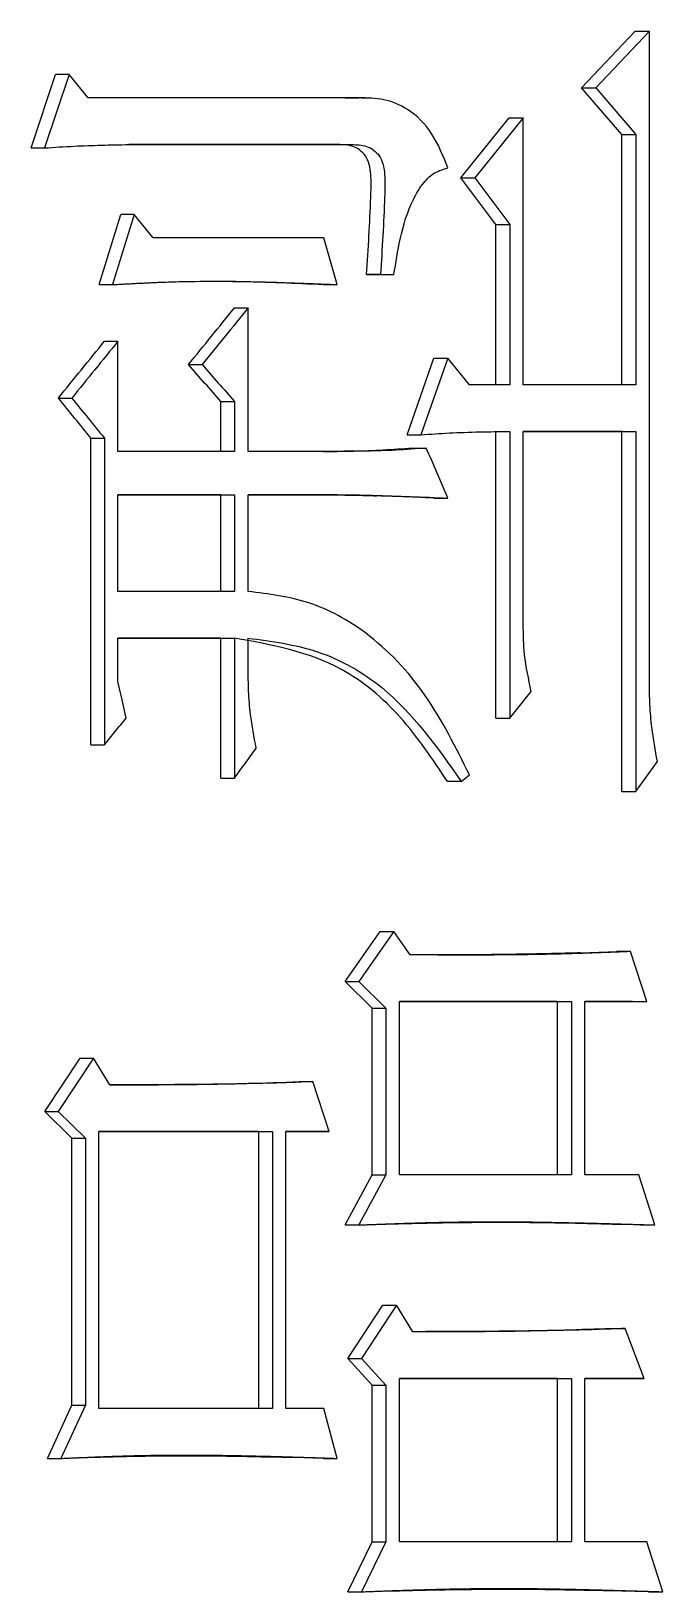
# Model space of a CAD drawing. Header units: millimetres. Extents: x 2028 to 4172, y 863 to 2379.
# Drawn here: x 2920.55 to 2922.6, y 1084.19 to 1089.25 of the extents above; entities that cross this region are included whole.
import ezdxf

# ---------------------------------------------------------------- set-up
doc = ezdxf.new("R2010")
doc.units = ezdxf.units.MM

msp = doc.modelspace()

# ---------------------------------------------------------------- linework, layer by layer
at = {"color": 7, "linetype": 'Continuous', "lineweight": 25}
for p, q in [((2922.332, 1089.0671), (2922.5057, 1089.251)), ((2922.5517, 1089.251), (2922.3777, 1089.0671)), ((2922.5057, 1089.251), (2922.5517, 1089.251)), ((2922.5517, 1087.1416), (2922.5517, 1089.251)), ((2920.5467, 1088.8724), (2920.6259, 1089.1104)), ((2920.6694, 1089.1104), (2920.5901, 1088.8724)), ((2920.6694, 1089.1104), (2920.6259, 1089.1104)), ((2920.7311, 1089.0347), (2920.6694, 1089.1104)), ((2922.332, 1089.0671), (2922.3777, 1089.0671)), ((2922.4623, 1088.9157), (2922.332, 1089.0671)), ((2922.3777, 1089.0671), (2922.5082, 1088.9157)), ((2921.6094, 1089.0347), (2920.7311, 1089.0347)), ((2921.5647, 1089.0347), (2921.6094, 1089.0347)), ((2921.6515, 1089.0341), (2921.6171, 1089.0341)), ((2921.9401, 1088.775), (2922.097, 1088.9698)), ((2922.1425, 1088.9698), (2921.9854, 1088.775)), ((2922.097, 1088.9698), (2922.1425, 1088.9698)), ((2922.1425, 1088.1044), (2922.1425, 1088.9698)), ((2922.4623, 1088.9157), (2922.5082, 1088.9157)), ((2922.4623, 1088.1044), (2922.4623, 1088.9157)), ((2922.5082, 1088.9157), (2922.5082, 1088.1044)), ((2920.5467, 1088.8724), (2920.5901, 1088.8724)), ((2921.5472, 1088.8832), (2920.8631, 1088.8832)), ((2920.8632, 1088.8832), (2921.5919, 1088.8832)), ((2921.5473, 1088.8832), (2921.592, 1088.8832)), ((2921.9401, 1088.775), (2921.9854, 1088.775)), ((2922.0535, 1088.6236), (2921.9401, 1088.775)), ((2921.9854, 1088.775), (2922.0989, 1088.6236)), ((2920.7667, 1088.4289), (2920.837, 1088.656)), ((2920.8808, 1088.656), (2920.8104, 1088.4289)), ((2920.8808, 1088.656), (2920.837, 1088.656)), ((2920.9424, 1088.5803), (2920.8808, 1088.656)), ((2922.0535, 1088.6236), (2922.0989, 1088.6236)), ((2922.0535, 1088.1044), (2922.0535, 1088.6236)), ((2922.0989, 1088.6236), (2922.0989, 1088.1044)), ((2921.5394, 1088.4289), (2921.4956, 1088.5803)), ((2921.6795, 1088.4613), (2921.6346, 1088.4613)), ((2921.6783, 1088.4613), (2921.7232, 1088.4613)), ((2921.6795, 1088.4613), (2921.7232, 1088.4613)), ((2920.7667, 1088.4289), (2920.8104, 1088.4289)), ((2921.4947, 1088.4289), (2921.5394, 1088.4289)), ((2921.2057, 1088.3532), (2921.25, 1088.3532)), ((2921.25, 1087.888), (2921.25, 1088.3532)), ((2920.7843, 1088.245), (2920.828, 1088.245)), ((2920.828, 1087.888), (2920.828, 1088.245)), ((2921.7656, 1087.9421), (2921.8529, 1088.1909)), ((2921.8981, 1088.1909), (2921.8107, 1087.9421)), ((2921.8529, 1088.1909), (2921.8981, 1088.1909)), ((2921.9679, 1088.1044), (2921.8981, 1088.1909)), ((2921.0566, 1088.1693), (2921.1007, 1088.1693)), ((2922.0989, 1088.1044), (2921.9679, 1088.1044)), ((2922.5082, 1088.1044), (2922.1425, 1088.1044)), ((2920.6347, 1088.0611), (2920.6783, 1088.0611)), ((2921.1619, 1088.0503), (2921.2061, 1088.0503)), ((2921.1619, 1087.888), (2921.1619, 1088.0503)), ((2921.2061, 1088.0503), (2921.2061, 1087.888)), ((2921.7656, 1087.9421), (2921.8107, 1087.9421)), ((2922.0535, 1087.0226), (2922.0535, 1087.9529)), ((2922.0989, 1087.9529), (2922.0989, 1087.0226)), ((2922.1425, 1087.9529), (2922.5083, 1087.9529)), ((2922.1425, 1087.3255), (2922.1425, 1087.9529)), ((2922.4623, 1087.9529), (2922.1425, 1087.9529)), ((2922.4623, 1087.9529), (2922.5083, 1087.9529)), ((2922.4623, 1086.7847), (2922.4623, 1087.9529)), ((2922.5083, 1087.9529), (2922.5083, 1086.7847)), ((2920.7403, 1087.9313), (2920.784, 1087.9313)), ((2920.7403, 1086.9361), (2920.7403, 1087.9313)), ((2920.784, 1087.9313), (2920.784, 1086.9361)), ((2921.2061, 1087.888), (2920.828, 1087.888)), ((2921.5394, 1087.888), (2921.25, 1087.888)), ((2921.4947, 1087.888), (2921.5394, 1087.888)), ((2921.7831, 1087.8988), (2921.8281, 1087.8988)), ((2920.828, 1087.4337), (2920.828, 1087.7474)), ((2920.828, 1087.7474), (2921.2061, 1087.7474)), ((2921.1619, 1087.7474), (2920.828, 1087.7474)), ((2921.1619, 1087.7474), (2921.2061, 1087.7474)), ((2921.1619, 1087.4337), (2921.1619, 1087.7474)), ((2921.2061, 1087.7474), (2921.2061, 1087.4337)), ((2921.25, 1087.7474), (2921.5394, 1087.7474)), ((2921.25, 1087.4337), (2921.25, 1087.7474)), ((2921.4947, 1087.7474), (2921.25, 1087.7474)), ((2921.5394, 1087.7474), (2921.4947, 1087.7474)), ((2921.5398, 1087.7467), (2921.4947, 1087.7474)), ((2921.8529, 1087.7366), (2921.8981, 1087.7366)), ((2921.2061, 1087.4337), (2920.828, 1087.4337)), ((2920.828, 1087.2822), (2921.2061, 1087.2822)), ((2920.828, 1087.1416), (2920.828, 1087.2822)), ((2921.1619, 1087.2822), (2920.828, 1087.2822)), ((2921.1619, 1087.2822), (2921.2061, 1087.2822)), ((2921.1619, 1086.8279), (2921.1619, 1087.2822)), ((2921.2061, 1087.2822), (2921.2061, 1086.8279)), ((2921.25, 1087.1849), (2921.25, 1087.2822)), ((2922.0989, 1087.0226), (2922.1686, 1087.1092)), ((2922.0535, 1087.0226), (2922.0989, 1087.0226)), ((2920.7403, 1086.9361), (2920.784, 1086.9361)), ((2922.5083, 1086.7847), (2922.5778, 1086.882)), ((2921.1619, 1086.8279), (2921.2061, 1086.8279)), ((2921.9417, 1086.8171), (2921.9679, 1086.8387)), ((2921.9417, 1086.8171), (2921.8965, 1086.8171)), ((2922.4623, 1086.7847), (2922.5083, 1086.7847)), ((2921.5647, 1086.1681), (2921.6783, 1086.3303)), ((2921.7232, 1086.3303), (2921.6094, 1086.1681)), ((2921.6783, 1086.3303), (2921.7232, 1086.3303)), ((2921.7757, 1086.2546), (2921.7232, 1086.3303)), ((2922.303, 1086.2603), (2922.445, 1086.2654)), ((2922.4909, 1086.2654), (2922.445, 1086.2654)), ((2922.543, 1086.1032), (2922.4909, 1086.2654)), ((2921.5647, 1086.1681), (2921.6094, 1086.1681)), ((2921.6521, 1086.0815), (2921.5647, 1086.1681)), ((2921.6094, 1086.1681), (2921.697, 1086.0815)), ((2921.6521, 1086.0815), (2921.697, 1086.0815)), ((2921.6521, 1085.5407), (2921.6521, 1086.0815)), ((2921.697, 1086.0815), (2921.697, 1085.5407)), ((2921.7407, 1085.5407), (2921.7407, 1086.1032)), ((2921.7407, 1086.1032), (2922.2994, 1086.1032)), ((2922.2537, 1086.1032), (2921.7407, 1086.1032)), ((2922.2537, 1086.1032), (2922.2994, 1086.1032)), ((2922.2537, 1085.5407), (2922.2537, 1086.1032)), ((2922.2994, 1086.1032), (2922.2994, 1085.5407)), ((2922.3429, 1085.5407), (2922.3429, 1086.1032)), ((2922.3429, 1086.1032), (2922.543, 1086.1032)), ((2922.4971, 1086.1032), (2922.3429, 1086.1032)), ((2922.4971, 1086.1032), (2922.543, 1086.1032)), ((2920.5907, 1085.7462), (2920.7051, 1085.9193)), ((2920.7488, 1085.9193), (2920.6342, 1085.7462)), ((2920.7051, 1085.9193), (2920.7488, 1085.9193)), ((2920.8016, 1085.8327), (2920.7488, 1085.9193)), ((2921.416, 1085.8435), (2921.4605, 1085.8436)), ((2921.5131, 1085.6813), (2921.4605, 1085.8436)), ((2920.5907, 1085.7462), (2920.6342, 1085.7462)), ((2920.6787, 1085.6596), (2920.5907, 1085.7462)), ((2920.6342, 1085.7462), (2920.7223, 1085.6596)), ((2920.6787, 1085.6596), (2920.7223, 1085.6596)), ((2920.6787, 1084.7943), (2920.6787, 1085.6596)), ((2920.7223, 1085.6596), (2920.7224, 1084.7943)), ((2920.7664, 1084.7834), (2920.7664, 1085.6813)), ((2921.2846, 1085.6813), (2921.329, 1085.6813)), ((2921.2846, 1084.7835), (2921.2846, 1085.6813)), ((2921.329, 1085.6813), (2921.329, 1084.7835)), ((2921.3729, 1085.6813), (2921.5131, 1085.6813)), ((2921.3729, 1084.7835), (2921.3729, 1085.6813)), ((2921.4685, 1085.6813), (2921.3729, 1085.6813)), ((2921.5131, 1085.6813), (2921.4685, 1085.6813)), ((2921.5647, 1085.3784), (2921.6521, 1085.5407)), ((2921.697, 1085.5407), (2921.6095, 1085.3784)), ((2921.6521, 1085.5407), (2921.697, 1085.5407)), ((2922.2994, 1085.5407), (2921.7407, 1085.5407)), ((2922.517, 1085.5407), (2922.3429, 1085.5407)), ((2922.5691, 1085.3784), (2922.517, 1085.5407)), ((2921.5647, 1085.3784), (2921.6095, 1085.3784)), ((2922.5231, 1085.3784), (2922.5691, 1085.3784)), ((2921.5734, 1084.9457), (2921.6871, 1085.1188)), ((2921.732, 1085.1188), (2921.6182, 1084.9457)), ((2921.6871, 1085.1188), (2921.732, 1085.1188)), ((2921.7845, 1085.0323), (2921.732, 1085.1188)), ((2922.4276, 1085.0431), (2922.4735, 1085.0431)), ((2922.5344, 1084.8808), (2922.4735, 1085.0431)), ((2921.5734, 1084.9457), (2921.6182, 1084.9457)), ((2921.6521, 1084.8592), (2921.5734, 1084.9457)), ((2921.6182, 1084.9457), (2921.697, 1084.8592)), ((2921.6521, 1084.8592), (2921.697, 1084.8592)), ((2921.6521, 1084.3508), (2921.6521, 1084.8592)), ((2921.697, 1084.8592), (2921.697, 1084.3508)), ((2921.7407, 1084.3508), (2921.7407, 1084.8808)), ((2921.7407, 1084.8808), (2922.2994, 1084.8808)), ((2922.2537, 1084.8808), (2921.7407, 1084.8808)), ((2922.2537, 1084.8808), (2922.2994, 1084.8808)), ((2922.2537, 1084.3508), (2922.2537, 1084.8808)), ((2922.2994, 1084.8808), (2922.2994, 1084.3508)), ((2922.3429, 1084.8808), (2922.5344, 1084.8808)), ((2922.3429, 1084.3508), (2922.3429, 1084.8808)), ((2922.4884, 1084.8808), (2922.3429, 1084.8808)), ((2922.5344, 1084.8808), (2922.4884, 1084.8808)), ((2920.5995, 1084.6212), (2920.6787, 1084.7943)), ((2920.7224, 1084.7943), (2920.643, 1084.6212)), ((2920.6787, 1084.7943), (2920.7224, 1084.7943)), ((2921.4956, 1084.7835), (2921.3729, 1084.7835)), ((2921.5394, 1084.6212), (2921.4956, 1084.7835)), ((2920.5995, 1084.6212), (2920.643, 1084.6212)), ((2921.4947, 1084.6212), (2921.399, 1084.624)), ((2921.4947, 1084.6212), (2921.5394, 1084.6212)), ((2921.5734, 1084.1885), (2921.6521, 1084.3508)), ((2921.697, 1084.3508), (2921.6182, 1084.1885)), ((2921.6521, 1084.3508), (2921.697, 1084.3508)), ((2922.2994, 1084.3508), (2921.7407, 1084.3508)), ((2922.5431, 1084.3508), (2922.3429, 1084.3508)), ((2922.5952, 1084.1885), (2922.5431, 1084.3508)), ((2921.5734, 1084.1885), (2921.6182, 1084.1885)), ((2922.5492, 1084.1885), (2922.419, 1084.1921)), ((2922.5492, 1084.1885), (2922.5952, 1084.1885))]:
    msp.add_line(p, q, dxfattribs=at)
at = {"color": 7, "linetype": 'Continuous', "lineweight": 25, "flags": 128}
msp.add_lwpolyline([(2920.8544, 1087.0226), (2920.8412, 1087.0821), (2920.828, 1087.1416)], dxfattribs=at)
at = {"color": 7, "linetype": 'Continuous', "lineweight": 25}
for points, knots in [([(2921.8981, 1088.8075), (2921.8831, 1088.8457), (2921.8536, 1088.9206), (2921.7773, 1088.9986), (2921.6911, 1089.034), (2921.6366, 1089.0344), (2921.6094, 1089.0347)], [0, 0, 0, 0, 0.291536, 0.572529, 0.787239, 1, 1, 1, 1]), ([(2920.5901, 1088.8724), (2920.6219, 1088.8745), (2920.6833, 1088.8785), (2920.7744, 1088.8817), (2920.8336, 1088.8827), (2920.8632, 1088.8832)], [0, 0, 0, 0, 0.349386, 0.674644, 1, 1, 1, 1]), ([(2921.6346, 1088.4613), (2921.6399, 1088.5454), (2921.6465, 1088.6513), (2921.6502, 1088.7772), (2921.6422, 1088.842), (2921.5968, 1088.8807), (2921.5636, 1088.8824), (2921.5472, 1088.8832)], [0, 0, 0, 0, 0.512318, 0.645335, 0.776202, 0.889398, 1, 1, 1, 1]), ([(2921.5919, 1088.8832), (2921.6083, 1088.8824), (2921.6416, 1088.8807), (2921.687, 1088.842), (2921.695, 1088.7772), (2921.6914, 1088.6513), (2921.6847, 1088.5454), (2921.6795, 1088.4613)], [0, 0, 0, 0, 0.110716, 0.223974, 0.35482, 0.487804, 1, 1, 1, 1]), ([(2921.7232, 1088.4613), (2921.7292, 1088.5), (2921.7421, 1088.5837), (2921.7729, 1088.6868), (2921.8154, 1088.757), (2921.8537, 1088.7949), (2921.8832, 1088.8033), (2921.8981, 1088.8075)], [0, 0, 0, 0, 0.279047, 0.604417, 0.761098, 0.879545, 1, 1, 1, 1]), ([(2921.4956, 1088.5803), (2921.4132, 1088.5803), (2921.2291, 1088.5803), (2921.0445, 1088.5803), (2920.9424, 1088.5803)], [0, 0, 0, 0, 0.4472261, 1, 1, 1, 1]), ([(2920.8104, 1088.4289), (2920.8162, 1088.4292), (2920.8277, 1088.4298), (2920.8449, 1088.4308), (2920.8621, 1088.4318), (2920.8794, 1088.4327), (2920.8966, 1088.4336), (2920.9139, 1088.4344), (2920.9282, 1088.4351), (2920.9426, 1088.4358), (2920.957, 1088.4364), (2920.9914, 1088.4377), (2921.0662, 1088.4399), (2921.1581, 1088.4402), (2921.2384, 1088.439), (2921.2786, 1088.4381), (2921.3015, 1088.4376), (2921.3245, 1088.437), (2921.3531, 1088.4362), (2921.3818, 1088.4351), (2921.4047, 1088.4342), (2921.4219, 1088.4335), (2921.4391, 1088.4329), (2921.4534, 1088.4324), (2921.4649, 1088.4319), (2921.4734, 1088.4316), (2921.482, 1088.4313), (2921.4906, 1088.4309), (2921.4992, 1088.4306), (2921.5078, 1088.4303), (2921.5164, 1088.4299), (2921.5235, 1088.4296), (2921.5312, 1088.4293), (2921.536, 1088.429), (2921.5394, 1088.4289)], [0, 0, 0, 0, 0.023618, 0.047236, 0.070855, 0.094473, 0.118091, 0.141709, 0.165327, 0.177136, 0.200755, 0.224373, 0.318848, 0.507812, 0.602286, 0.649522, 0.67314, 0.696758, 0.743995, 0.791231, 0.81485, 0.838468, 0.862086, 0.885704, 0.897513, 0.909322, 0.921131, 0.932941, 0.94475, 0.956559, 0.968368, 0.980177, 0.986081, 1, 1, 1, 1]), ([(2921.6346, 1088.4613), (2921.6428, 1088.4613), (2921.6573, 1088.4613), (2921.6719, 1088.4613), (2921.6783, 1088.4613)], [0, 0, 0, 0, 0.56, 1, 1, 1, 1]), ([(2921.4947, 1088.4289), (2921.4489, 1088.4307), (2921.3573, 1088.4344), (2921.2378, 1088.4384), (2921.164, 1088.4392), (2921.1361, 1088.4395)], [0, 0, 0, 0, 0.38362, 0.767243, 1, 1, 1, 1]), ([(2921.0566, 1088.1693), (2921.0815, 1088.1999), (2921.1312, 1088.2612), (2921.1809, 1088.3225), (2921.2057, 1088.3532)], [0, 0, 0, 0, 0.499998, 1, 1, 1, 1]), ([(2921.25, 1088.3532), (2921.2251, 1088.3225), (2921.1754, 1088.2612), (2921.1256, 1088.1999), (2921.1007, 1088.1693)], [0, 0, 0, 0, 0.5, 1, 1, 1, 1]), ([(2920.6347, 1088.0611), (2920.6596, 1088.0917), (2920.7095, 1088.153), (2920.7594, 1088.2143), (2920.7843, 1088.245)], [0, 0, 0, 0, 0.499999, 1, 1, 1, 1]), ([(2920.828, 1088.245), (2920.8031, 1088.2143), (2920.7532, 1088.153), (2920.7032, 1088.0917), (2920.6783, 1088.0611)], [0, 0, 0, 0, 0.5, 1, 1, 1, 1]), ([(2921.1619, 1088.0503), (2921.1443, 1088.0701), (2921.1092, 1088.1098), (2921.0741, 1088.1494), (2921.0566, 1088.1693)], [0, 0, 0, 0, 0.5, 1, 1, 1, 1]), ([(2921.1007, 1088.1693), (2921.1183, 1088.1494), (2921.1534, 1088.1098), (2921.1885, 1088.0701), (2921.2061, 1088.0503)], [0, 0, 0, 0, 0.499996, 1, 1, 1, 1]), ([(2920.7403, 1087.9313), (2920.7227, 1087.9529), (2920.6875, 1087.9962), (2920.6523, 1088.0395), (2920.6347, 1088.0611)], [0, 0, 0, 0, 0.5, 1, 1, 1, 1]), ([(2920.6783, 1088.0611), (2920.6959, 1088.0395), (2920.7311, 1087.9962), (2920.7664, 1087.9529), (2920.784, 1087.9313)], [0, 0, 0, 0, 0.499996, 1, 1, 1, 1]), ([(2921.8107, 1087.9421), (2921.8414, 1087.9441), (2921.9049, 1087.9483), (2922.001, 1087.9515), (2922.0662, 1087.9524), (2922.0989, 1087.9529)], [0, 0, 0, 0, 0.3204463, 0.660167, 1, 1, 1, 1]), ([(2921.4947, 1087.888), (2921.5277, 1087.8882), (2921.5923, 1087.8884), (2921.6884, 1087.8926), (2921.7515, 1087.8967), (2921.7831, 1087.8988)], [0, 0, 0, 0, 0.342239, 0.67104, 1, 1, 1, 1]), ([(2921.8281, 1087.8988), (2921.7953, 1087.8962), (2921.7309, 1087.8911), (2921.6346, 1087.8885), (2921.5711, 1087.8882), (2921.5394, 1087.888)], [0, 0, 0, 0, 0.341779, 0.670798, 1, 1, 1, 1]), ([(2921.8981, 1087.7366), (2921.8864, 1087.7636), (2921.8631, 1087.8177), (2921.8398, 1087.8718), (2921.8281, 1087.8988)], [0, 0, 0, 0, 0.4999993, 1, 1, 1, 1]), ([(2921.5381, 1087.7469), (2921.5469, 1087.7467), (2921.5663, 1087.7464), (2921.6115, 1087.7456), (2921.6432, 1087.7446), (2921.6665, 1087.7439)], [0, 0, 0, 0, 0.180074, 0.397437, 1, 1, 1, 1]), ([(2921.5394, 1087.7474), (2921.5779, 1087.747), (2921.657, 1087.7461), (2921.7765, 1087.7415), (2921.8576, 1087.7382), (2921.8981, 1087.7366)], [0, 0, 0, 0, 0.321579, 0.660777, 1, 1, 1, 1]), ([(2921.8529, 1087.7366), (2921.8145, 1087.7382), (2921.7512, 1087.7409), (2921.6878, 1087.743), (2921.6628, 1087.7439)], [0, 0, 0, 0, 0.606289, 1, 1, 1, 1]), ([(2921.9679, 1086.8387), (2921.9238, 1086.9278), (2921.8367, 1087.1035), (2921.6546, 1087.2965), (2921.4514, 1087.4089), (2921.3168, 1087.4255), (2921.25, 1087.4337)], [0, 0, 0, 0, 0.289657, 0.571456, 0.787204, 1, 1, 1, 1]), ([(2921.8965, 1086.8171), (2921.8485, 1086.8895), (2921.7538, 1087.0323), (2921.525, 1087.2245), (2921.3259, 1087.2605), (2921.2057, 1087.2822)], [0, 0, 0, 0, 0.28908, 0.570701, 1, 1, 1, 1]), ([(2921.25, 1087.2822), (2921.3263, 1087.2722), (2921.4799, 1087.252), (2921.7362, 1087.1083), (2921.8632, 1086.9283), (2921.9417, 1086.8171)], [0, 0, 0, 0, 0.273464, 0.551009, 1, 1, 1, 1]), ([(2922.1686, 1087.1092), (2922.16, 1087.1489), (2922.1444, 1087.2201), (2922.1431, 1087.2932), (2922.1425, 1087.3255)], [0, 0, 0, 0, 0.558835, 1, 1, 1, 1]), ([(2921.2763, 1086.9253), (2921.2695, 1086.9617), (2921.2581, 1087.0226), (2921.2511, 1087.1097), (2921.2504, 1087.1598), (2921.25, 1087.1849)], [0, 0, 0, 0, 0.426096, 0.71242, 1, 1, 1, 1]), ([(2922.5778, 1086.882), (2922.571, 1086.9184), (2922.5597, 1086.9794), (2922.5528, 1087.0664), (2922.5521, 1087.1165), (2922.5517, 1087.1416)], [0, 0, 0, 0, 0.426056, 0.7124, 1, 1, 1, 1]), ([(2920.784, 1086.9361), (2920.7957, 1086.9505), (2920.8192, 1086.9794), (2920.8427, 1087.0082), (2920.8544, 1087.0226)], [0, 0, 0, 0, 0.4999989, 1, 1, 1, 1]), ([(2921.2061, 1086.8279), (2921.2178, 1086.8441), (2921.2412, 1086.8766), (2921.2646, 1086.9091), (2921.2763, 1086.9253)], [0, 0, 0, 0, 0.499998, 1, 1, 1, 1]), ([(2922.4909, 1086.2654), (2922.4869, 1086.2653), (2922.475, 1086.2648), (2922.4591, 1086.2642), (2922.4432, 1086.2635), (2922.4273, 1086.2629), (2922.4075, 1086.2622), (2922.3837, 1086.2613), (2922.3598, 1086.2604), (2922.34, 1086.2597), (2922.3121, 1086.2588), (2922.2604, 1086.2572), (2922.2047, 1086.256), (2922.161, 1086.2553), (2922.141, 1086.255), (2922.1211, 1086.2548), (2922.0972, 1086.2546), (2922.0733, 1086.2544), (2922.0494, 1086.2542), (2922.0255, 1086.2541), (2922.0016, 1086.2541), (2921.9817, 1086.254), (2921.9617, 1086.254), (2921.9418, 1086.254), (2921.9219, 1086.2541), (2921.9059, 1086.2541), (2921.8939, 1086.2541), (2921.882, 1086.2542), (2921.87, 1086.2542), (2921.858, 1086.2543), (2921.8461, 1086.2543), (2921.8341, 1086.2544), (2921.8221, 1086.2544), (2921.8121, 1086.2544), (2921.8042, 1086.2545), (2921.7992, 1086.2545), (2921.7942, 1086.2545), (2921.7892, 1086.2545), (2921.7827, 1086.2546), (2921.7782, 1086.2546), (2921.7757, 1086.2546)], [0, 0, 0, 0, 0.016701, 0.050103, 0.066804, 0.083505, 0.116907, 0.150309, 0.183711, 0.217114, 0.233815, 0.300619, 0.434229, 0.467631, 0.484332, 0.517734, 0.551136, 0.584538, 0.617941, 0.651343, 0.684745, 0.718147, 0.734848, 0.76825, 0.801652, 0.818353, 0.835054, 0.851755, 0.868456, 0.885157, 0.901858, 0.918559, 0.93526, 0.951962, 0.960312, 0.968663, 0.972838, 0.981188, 0.989539, 1, 1, 1, 1]), ([(2922.3277, 1086.2612), (2922.3278, 1086.2612), (2922.3279, 1086.2613), (2922.3256, 1086.2612), (2922.2565, 1086.2594), (2922.1089, 1086.2556), (2921.9569, 1086.2547), (2921.8745, 1086.2546), (2921.8328, 1086.2546), (2921.8174, 1086.2545), (2921.8082, 1086.2545), (2921.8061, 1086.2545), (2921.8051, 1086.2545)], [0, 0, 0, 0, 0.000675, 0.007002, 0.025332, 0.463155, 0.687527, 0.851445, 0.893875, 0.93051, 0.9646, 1, 1, 1, 1]), ([(2920.8015, 1085.8329), (2920.8381, 1085.833), (2920.9003, 1085.8332), (2920.9687, 1085.8336), (2921.0038, 1085.8339), (2921.0166, 1085.834), (2921.0294, 1085.8341), (2921.0421, 1085.8342), (2921.0645, 1085.8344), (2921.1314, 1085.8353), (2921.2519, 1085.8373), (2921.3594, 1085.8414), (2921.416, 1085.8435)], [0, 0, 0, 0, 0.178238, 0.302779, 0.333914, 0.349482, 0.36505, 0.396185, 0.411753, 0.474024, 0.723108, 1, 1, 1, 1]), ([(2921.4605, 1085.8436), (2921.4351, 1085.8424), (2921.4033, 1085.8411), (2921.3651, 1085.8397), (2921.346, 1085.8391), (2921.3078, 1085.8381), (2921.225, 1085.8363), (2921.1357, 1085.8346), (2921.0655, 1085.834), (2921.0432, 1085.8339), (2921.0304, 1085.8338), (2921.0208, 1085.8337), (2921.0113, 1085.8336), (2921.0017, 1085.8336), (2920.9921, 1085.8335), (2920.9825, 1085.8334), (2920.973, 1085.8334), (2920.9634, 1085.8333), (2920.9538, 1085.8333), (2920.9442, 1085.8332), (2920.9314, 1085.8332), (2920.9187, 1085.8331), (2920.9059, 1085.8331), (2920.8963, 1085.833), (2920.8883, 1085.833), (2920.8819, 1085.833), (2920.8771, 1085.833), (2920.8723, 1085.8329), (2920.8676, 1085.8329), (2920.8612, 1085.8329), (2920.8548, 1085.8329), (2920.8484, 1085.8329), (2920.8436, 1085.8329), (2920.8388, 1085.8328), (2920.834, 1085.8328), (2920.8292, 1085.8328), (2920.8244, 1085.8328), (2920.8196, 1085.8328), (2920.8148, 1085.8328), (2920.8088, 1085.8327), (2920.8044, 1085.8327), (2920.8016, 1085.8327)], [0, 0, 0, 0, 0.1161503, 0.1451879, 0.1742255, 0.2032631, 0.3194139, 0.5517156, 0.6097907, 0.6388283, 0.653347, 0.6678658, 0.6823846, 0.6969034, 0.7114221, 0.7259409, 0.7404597, 0.7549785, 0.7694972, 0.784016, 0.7985348, 0.8275724, 0.8420911, 0.8566099, 0.8711287, 0.8783881, 0.8856475, 0.8929069, 0.9001662, 0.9074256, 0.9219444, 0.9292038, 0.9364632, 0.9437226, 0.950982, 0.9582413, 0.9655007, 0.9727601, 0.9800195, 0.9872789, 1, 1, 1, 1]), ([(2920.7664, 1085.6813), (2920.8603, 1085.6813), (2921.0481, 1085.6813), (2921.2354, 1085.6813), (2921.329, 1085.6813)], [0, 0, 0, 0, 0.4999959, 1, 1, 1, 1]), ([(2921.2846, 1085.6813), (2921.1911, 1085.6813), (2921.0186, 1085.6813), (2920.8456, 1085.6813), (2920.7664, 1085.6813)], [0, 0, 0, 0, 0.542086, 1, 1, 1, 1]), ([(2921.6095, 1085.3784), (2921.6141, 1085.3786), (2921.6212, 1085.3789), (2921.6306, 1085.3792), (2921.6376, 1085.3795), (2921.6446, 1085.3798), (2921.6517, 1085.38), (2921.6587, 1085.3803), (2921.6658, 1085.3805), (2921.6728, 1085.3808), (2921.6798, 1085.3811), (2921.6869, 1085.3813), (2921.6939, 1085.3816), (2921.7009, 1085.3818), (2921.708, 1085.3821), (2921.715, 1085.3824), (2921.7244, 1085.3827), (2921.7338, 1085.383), (2921.7431, 1085.3833), (2921.7502, 1085.3836), (2921.7572, 1085.3838), (2921.7642, 1085.384), (2921.7713, 1085.3843), (2921.7783, 1085.3845), (2921.7853, 1085.3847), (2921.7924, 1085.3849), (2921.7994, 1085.3851), (2921.8064, 1085.3854), (2921.8135, 1085.3856), (2921.8228, 1085.3858), (2921.8322, 1085.3861), (2921.8416, 1085.3863), (2921.8557, 1085.3867), (2921.8861, 1085.3874), (2921.9236, 1085.3881), (2921.9564, 1085.3885), (2921.9728, 1085.3886), (2921.9821, 1085.3887), (2921.9892, 1085.3888), (2921.9962, 1085.3888), (2922.0032, 1085.3889), (2922.0102, 1085.3889), (2922.0173, 1085.3889), (2922.0243, 1085.3889), (2922.0336, 1085.389), (2922.043, 1085.389), (2922.0524, 1085.389), (2922.0594, 1085.3889), (2922.0664, 1085.3889), (2922.0734, 1085.3889), (2922.0805, 1085.3889), (2922.0875, 1085.3888), (2922.0945, 1085.3888), (2922.1015, 1085.3888), (2922.1085, 1085.3887), (2922.1155, 1085.3887), (2922.1226, 1085.3886), (2922.1296, 1085.3886), (2922.1366, 1085.3885), (2922.1436, 1085.3884), (2922.153, 1085.3883), (2922.1623, 1085.3882), (2922.1717, 1085.3881), (2922.1787, 1085.388), (2922.1857, 1085.3879), (2922.1927, 1085.3878), (2922.1997, 1085.3877), (2922.2137, 1085.3875), (2922.2441, 1085.387), (2922.2815, 1085.3862), (2922.3142, 1085.3855), (2922.3306, 1085.3851), (2922.3399, 1085.3849), (2922.3469, 1085.3847), (2922.3539, 1085.3845), (2922.3609, 1085.3844), (2922.3679, 1085.3842), (2922.3749, 1085.384), (2922.3842, 1085.3838), (2922.3936, 1085.3835), (2922.4029, 1085.3833), (2922.4099, 1085.3831), (2922.4169, 1085.3829), (2922.4239, 1085.3827), (2922.4309, 1085.3825), (2922.4379, 1085.3823), (2922.4449, 1085.3821), (2922.4519, 1085.3819), (2922.4589, 1085.3817), (2922.4659, 1085.3815), (2922.4729, 1085.3813), (2922.4822, 1085.381), (2922.4916, 1085.3807), (2922.5009, 1085.3805), (2922.5079, 1085.3803), (2922.5149, 1085.38), (2922.5219, 1085.3798), (2922.5289, 1085.3796), (2922.5359, 1085.3794), (2922.5428, 1085.3792), (2922.5498, 1085.379), (2922.5586, 1085.3787), (2922.565, 1085.3785), (2922.5691, 1085.3784)], [0, 0, 0, 0, 0.014624, 0.021936, 0.029248, 0.036561, 0.043873, 0.051185, 0.058497, 0.065809, 0.073121, 0.080433, 0.087745, 0.095057, 0.102369, 0.109682, 0.116994, 0.131618, 0.13893, 0.146242, 0.153554, 0.160866, 0.168178, 0.17549, 0.182803, 0.190115, 0.197427, 0.204739, 0.212051, 0.219363, 0.233987, 0.241299, 0.248611, 0.27786, 0.336357, 0.365605, 0.38023, 0.387542, 0.394854, 0.402166, 0.409478, 0.41679, 0.424102, 0.431414, 0.438727, 0.453351, 0.460663, 0.467975, 0.475287, 0.482599, 0.489911, 0.497223, 0.504535, 0.511848, 0.51916, 0.526472, 0.533784, 0.541096, 0.548408, 0.55572, 0.563032, 0.577656, 0.584969, 0.592281, 0.599593, 0.606905, 0.614217, 0.621529, 0.650778, 0.709274, 0.738523, 0.753147, 0.760459, 0.767771, 0.775083, 0.782395, 0.789708, 0.79702, 0.804332, 0.818956, 0.826268, 0.83358, 0.840892, 0.848204, 0.855516, 0.862829, 0.870141, 0.877453, 0.884765, 0.892077, 0.899389, 0.906701, 0.921325, 0.928638, 0.93595, 0.943262, 0.950574, 0.957886, 0.965198, 0.97251, 0.979822, 0.987134, 1, 1, 1, 1]), ([(2921.6632, 1085.3804), (2921.6642, 1085.3805), (2921.666, 1085.3805), (2921.7182, 1085.3822), (2921.8666, 1085.386), (2922.0682, 1085.3882), (2922.2494, 1085.3861), (2922.3738, 1085.3832), (2922.4295, 1085.3817), (2922.4561, 1085.3809), (2922.4645, 1085.3806), (2922.4674, 1085.3805), (2922.4693, 1085.3805)], [0, 0, 0, 0, 0.026122, 0.044146, 0.255979, 0.501618, 0.750557, 0.872355, 0.935088, 0.962148, 0.974945, 1, 1, 1, 1]), ([(2922.5231, 1085.3784), (2922.5138, 1085.3788), (2922.4998, 1085.3793), (2922.4818, 1085.38), (2922.4731, 1085.3803), (2922.469, 1085.3805)], [0, 0, 0, 0, 0.5171549, 0.7757323, 1, 1, 1, 1]), ([(2921.7844, 1085.0324), (2921.8341, 1085.0326), (2921.9485, 1085.0329), (2922.163, 1085.0342), (2922.3275, 1085.0397), (2922.4276, 1085.0431)], [0, 0, 0, 0, 0.23129, 0.53224, 1, 1, 1, 1]), ([(2922.4735, 1085.0431), (2922.4413, 1085.0416), (2922.3931, 1085.0394), (2922.3367, 1085.0379), (2922.3085, 1085.0373), (2922.2803, 1085.0367), (2922.1957, 1085.0349), (2922.111, 1085.0338), (2922.0383, 1085.0333), (2922.0262, 1085.0332), (2922.0141, 1085.0331), (2922.002, 1085.0331), (2921.9919, 1085.033), (2921.9818, 1085.0329), (2921.9717, 1085.0329), (2921.9596, 1085.0328), (2921.9475, 1085.0328), (2921.9374, 1085.0327), (2921.9273, 1085.0327), (2921.9172, 1085.0326), (2921.905, 1085.0326), (2921.8949, 1085.0326), (2921.8848, 1085.0325), (2921.8747, 1085.0325), (2921.8646, 1085.0325), (2921.8565, 1085.0324), (2921.8505, 1085.0324), (2921.8444, 1085.0324), (2921.8394, 1085.0324), (2921.8343, 1085.0324), (2921.8293, 1085.0324), (2921.8232, 1085.0323), (2921.8181, 1085.0323), (2921.8131, 1085.0323), (2921.808, 1085.0323), (2921.802, 1085.0323), (2921.7969, 1085.0323), (2921.7911, 1085.0323), (2921.7873, 1085.0323), (2921.7845, 1085.0323)], [0, 0, 0, 0, 0.1404896, 0.2107353, 0.2458577, 0.2634189, 0.3336637, 0.6146474, 0.6322086, 0.6497698, 0.667331, 0.6848922, 0.7024533, 0.7112339, 0.7287951, 0.7463563, 0.7639175, 0.7814787, 0.7902593, 0.8078205, 0.8253817, 0.8429429, 0.8517235, 0.8692847, 0.8868458, 0.8956264, 0.904407, 0.9131876, 0.9219682, 0.9263585, 0.9351391, 0.9439197, 0.9527003, 0.9570906, 0.9658712, 0.9746518, 0.9834324, 0.9878227, 1, 1, 1, 1]), ([(2921.329, 1084.7835), (2921.2354, 1084.7835), (2921.0481, 1084.7835), (2920.8603, 1084.7834), (2920.7664, 1084.7834)], [0, 0, 0, 0, 0.4999959, 1, 1, 1, 1]), ([(2920.643, 1084.6212), (2920.6494, 1084.6215), (2920.6621, 1084.622), (2920.678, 1084.6227), (2920.6938, 1084.6234), (2920.7065, 1084.6239), (2920.7224, 1084.6246), (2920.7351, 1084.6251), (2920.751, 1084.6258), (2920.7637, 1084.6263), (2920.7796, 1084.6269), (2920.7922, 1084.6273), (2920.8081, 1084.6279), (2920.8208, 1084.6284), (2920.8367, 1084.6289), (2920.8494, 1084.6293), (2920.8652, 1084.6297), (2920.8779, 1084.63), (2920.8938, 1084.6304), (2920.9065, 1084.6307), (2920.9192, 1084.631), (2920.9319, 1084.6312), (2920.9445, 1084.6314), (2920.9604, 1084.6316), (2920.9731, 1084.6318), (2920.9889, 1084.6319), (2921.0016, 1084.632), (2921.0175, 1084.6321), (2921.0302, 1084.6321), (2921.046, 1084.6321), (2921.0587, 1084.6321), (2921.0745, 1084.6321), (2921.1094, 1084.6319), (2921.1537, 1084.6314), (2921.1981, 1084.6307), (2921.2234, 1084.6303), (2921.2392, 1084.6299), (2921.255, 1084.6296), (2921.2677, 1084.6293), (2921.2835, 1084.6289), (2921.2962, 1084.6286), (2921.312, 1084.6282), (2921.3246, 1084.6279), (2921.3404, 1084.6274), (2921.3531, 1084.6271), (2921.3689, 1084.6266), (2921.3815, 1084.6263), (2921.3973, 1084.6258), (2921.41, 1084.6254), (2921.4226, 1084.625), (2921.4353, 1084.6246), (2921.4479, 1084.6242), (2921.4637, 1084.6237), (2921.4763, 1084.6233), (2921.4921, 1084.6228), (2921.5047, 1084.6223), (2921.5216, 1084.6218), (2921.5321, 1084.6214), (2921.5394, 1084.6212)], [0, 0, 0, 0, 0.021203, 0.042406, 0.053008, 0.074211, 0.084813, 0.106016, 0.116618, 0.137821, 0.148423, 0.169626, 0.180228, 0.201431, 0.212032, 0.233236, 0.243837, 0.265041, 0.275642, 0.296845, 0.307447, 0.318049, 0.339252, 0.349854, 0.371057, 0.381658, 0.402862, 0.413463, 0.434667, 0.445268, 0.466472, 0.477073, 0.498276, 0.58309, 0.625497, 0.6467, 0.667903, 0.678505, 0.699708, 0.71031, 0.731513, 0.742114, 0.763318, 0.773919, 0.795123, 0.805724, 0.826927, 0.837529, 0.858732, 0.869334, 0.879936, 0.901139, 0.91174, 0.932944, 0.943545, 0.964749, 0.97535, 1, 1, 1, 1]), ([(2920.69, 1084.6232), (2920.69, 1084.6232), (2920.6896, 1084.6232), (2920.6909, 1084.6232), (2920.6954, 1084.6233), (2920.8096, 1084.627), (2921.0637, 1084.6326), (2921.2853, 1084.6271), (2921.4039, 1084.6242)], [0, 0, 0, 0, 0.000307, 0.006653, 0.012934, 0.04093, 0.486725, 1, 1, 1, 1]), ([(2921.6182, 1084.1885), (2921.6246, 1084.1887), (2921.6341, 1084.1891), (2921.6468, 1084.1896), (2921.6564, 1084.1899), (2921.6659, 1084.1902), (2921.6755, 1084.1906), (2921.685, 1084.1909), (2921.6945, 1084.1913), (2921.7041, 1084.1916), (2921.7136, 1084.192), (2921.7231, 1084.1923), (2921.7327, 1084.1926), (2921.7454, 1084.1931), (2921.7581, 1084.1935), (2921.7708, 1084.1939), (2921.7803, 1084.1942), (2921.7899, 1084.1945), (2921.8026, 1084.1949), (2921.8185, 1084.1954), (2921.8375, 1084.1959), (2921.8566, 1084.1964), (2921.8756, 1084.1969), (2921.8947, 1084.1973), (2921.9137, 1084.1978), (2921.9328, 1084.1981), (2921.9518, 1084.1984), (2921.9709, 1084.1987), (2921.9899, 1084.1989), (2922.009, 1084.1991), (2922.0344, 1084.1993), (2922.0597, 1084.1994), (2922.0851, 1084.1994), (2922.1232, 1084.1993), (2922.1802, 1084.1989), (2922.2373, 1084.198), (2922.2816, 1084.1972), (2922.3133, 1084.1965), (2922.3449, 1084.1957), (2922.3702, 1084.1951), (2922.3892, 1084.1946), (2922.405, 1084.1942), (2922.4177, 1084.1939), (2922.4272, 1084.1936), (2922.4366, 1084.1933), (2922.4461, 1084.1931), (2922.4556, 1084.1928), (2922.4651, 1084.1925), (2922.4746, 1084.1922), (2922.4872, 1084.1918), (2922.4999, 1084.1915), (2922.5125, 1084.1911), (2922.5204, 1084.1908), (2922.5267, 1084.1906), (2922.5315, 1084.1905), (2922.5362, 1084.1903), (2922.541, 1084.1902), (2922.5457, 1084.1901), (2922.552, 1084.1899), (2922.5583, 1084.1897), (2922.5646, 1084.1895), (2922.5694, 1084.1893), (2922.5741, 1084.1892), (2922.5789, 1084.189), (2922.5836, 1084.1889), (2922.5891, 1084.1887), (2922.5929, 1084.1886), (2922.5952, 1084.1885)], [0, 0, 0, 0, 0.019469, 0.029204, 0.038938, 0.048673, 0.058408, 0.068142, 0.077877, 0.087611, 0.097346, 0.107081, 0.116815, 0.12655, 0.146019, 0.155754, 0.165488, 0.175223, 0.184958, 0.204427, 0.223896, 0.243365, 0.262835, 0.282304, 0.301773, 0.321242, 0.340712, 0.360181, 0.37965, 0.399119, 0.418589, 0.457527, 0.476996, 0.496466, 0.574343, 0.65222, 0.67169, 0.710628, 0.749567, 0.769036, 0.788505, 0.807974, 0.817709, 0.827444, 0.837178, 0.846913, 0.856647, 0.866382, 0.876117, 0.885851, 0.90532, 0.915055, 0.92479, 0.929657, 0.934524, 0.939392, 0.944259, 0.949126, 0.953994, 0.963728, 0.968595, 0.973463, 0.97833, 0.983197, 0.988065, 0.992932, 1, 1, 1, 1]), ([(2921.7085, 1084.1914), (2921.7085, 1084.1914), (2921.7085, 1084.1914), (2921.7092, 1084.1914), (2921.7192, 1084.1916), (2921.839, 1084.1944), (2922.0971, 1084.1996), (2922.3128, 1084.1948), (2922.4237, 1084.1923)], [0, 0, 0, 0, 0.000769, 0.002148, 0.006887, 0.052383, 0.512854, 1, 1, 1, 1])]:
    msp.add_open_spline(points, degree=3, knots=knots, dxfattribs=at)

doc.saveas('drawing.dxf')
